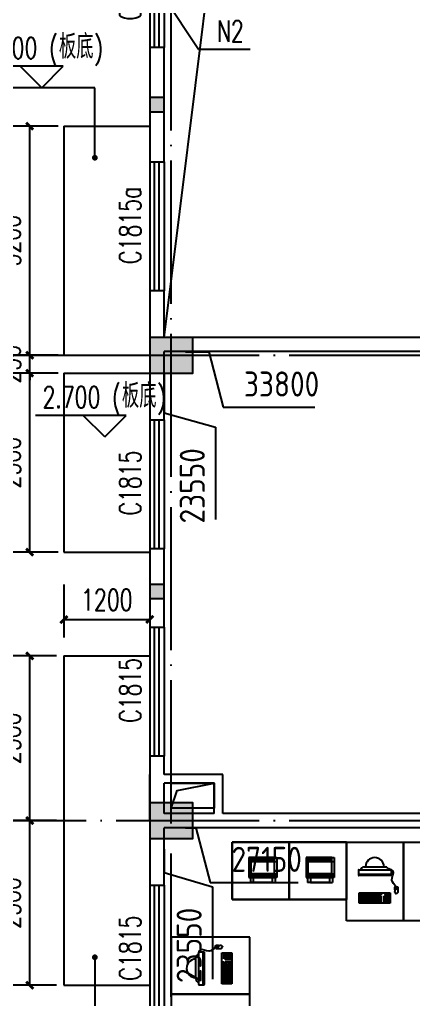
# Model space of a CAD drawing. Extents: x -59142 to 322364, y -122476 to 91021.
# Drawn here: x 23748 to 29256, y 51375 to 65060 of the extents above; entities that cross this region are included whole.
import ezdxf

# ---------------------------------------------------------------- set-up
doc = ezdxf.new("R2010")
doc.units = 0
doc.header["$LTSCALE"] = 1000
doc.header["$MEASUREMENT"] = 0
doc.linetypes.add('DOTE', pattern=[2.42, 2, -0.2, 0.02, -0.2])
for name, color, linetype in [('COLUMN', 255, 'Continuous'), ('DIM_ELEV', 3, 'Continuous'), ('DIM_LEAD', 3, 'Continuous'), ('DIM_SYMB', 3, 'Continuous'), ('DOTE', 1, 'DOTE'), ('EQUIPMENT', 171, 'Continuous'), ('HOLE', 6, 'Continuous'), ('PUB_DIM', 3, 'Continuous'), ('PUB_HATCH', 255, 'Continuous'), ('PUB_TEXT', 7, 'Continuous'), ('STAIR', 2, 'Continuous'), ('WALL', 255, 'Continuous'), ('WINDOW', 4, 'Continuous'), ('WINDOW_TEXT', 7, 'Continuous')]:
    doc.layers.add(name, color=color, linetype=linetype)
doc.styles.add('_TCH_DIM', font='SIMPLEX', dxfattribs={"bigfont": 'GBCBIG'})
doc.styles.add('_TCH_DIM_T3', font='SIMPLEX', dxfattribs={"width": 0.705882, "bigfont": 'GBCBIG'})
doc.styles.add('_TCH_WINDOW', font='SIMPLEX', dxfattribs={"bigfont": 'GBCBIG'})
doc.styles.get("Standard").update_dxf_attribs({"font": 'gbenor.shx', "bigfont": 'gbcbig.shx'})
doc.dimstyles.new('_TCH_ARCH&&100', dxfattribs={"dimtxt": 297.5, "dimasz": 100, "dimexe": 250, "dimexo": 300, "dimgap": 126.25, "dimtad": 1, "dimdec": 0, "dimzin": 0, "dimdsep": 46, "dimtxsty": '_TCH_DIM_T3', "dimblk": 'ARCHTICK', "dimcen": 0.09, "dimazin": 2, "dimtfac": 1, "dimtdec": 0, "dimtix": 1, "dimtmove": 2, "dimatfit": 3, "dimfxl": 1, "dimtolj": 1, "dimtzin": 0, "dimarcsym": 0})
doc.dimstyles.get("Standard").update_dxf_attribs({"dimscale": 100, "dimtxt": 3.5, "dimasz": 1, "dimexe": 2.5, "dimexo": 3, "dimgap": 1.5, "dimtad": 1, "dimdec": 0, "dimzin": 0, "dimdsep": 46, "dimtxsty": 'Standard', "dimblk": 'ARCHTICK', "dimcen": 0.09, "dimadec": 0, "dimazin": 0, "dimtfac": 1, "dimtdec": 0, "dimtix": 1, "dimtmove": 2, "dimatfit": 3, "dimfxl": 1, "dimtolj": 1, "dimtzin": 0, "dimarcsym": 0})

# ---------------------------------------------------------------- blocks, each defined once
blk = doc.blocks.new('_FZH')
blk.add_lwpolyline([(-0.5, -0.5), (0.5, -0.5), (0.5, 0.5), (-0.5, 0.5)], close=True)
at = {"layer": 'PUB_HATCH'}
blk.add_solid([(-0.5, -0.5), (0.5, -0.5), (-0.5, 0.5), (0.5, 0.5)], dxfattribs=at)
blk = doc.blocks.new('DSADa')
at = {"layer": 'COLUMN', "xscale": 600.0000000000146, "yscale": 500, "zscale": 500}
for p in [(0, -21000), (0, -27500)]:
    blk.add_blockref('_FZH', p, dxfattribs=at)
blk = doc.blocks.new('A$C31CF031A')
at = {"layer": 'EQUIPMENT'}
for p, q in [((850, 5900), (850, 6700)), ((850, 6700), (1650, 6700)), ((1650, 6700), (850, 6700)), ((850, 6700), (850, 5900)), ((1650, 5900), (1650, 6700)), ((1650, 6700), (2450, 6700)), ((2450, 6700), (1650, 6700)), ((1650, 6700), (1650, 5900)), ((1650, 6700), (1650, 5900)), ((1650, 5900), (1650, 6700)), ((2450, 6700), (2450, 5900)), ((2450, 5900), (2450, 6700)), ((1086, 6486), (1086, 6203)), ((1446, 6486), (1086, 6486)), ((1116, 6203), (1116, 6486)), ((1116, 6486), (1477, 6486)), ((1125, 6485), (1125, 6431)), ((1144, 6485), (1144, 6431)), ((1162, 6485), (1162, 6431)), ((1164, 6485), (1164, 6431)), ((1178, 6485), (1178, 6431)), ((1182, 6485), (1182, 6431)), ((1199, 6485), (1199, 6431)), ((1201, 6485), (1201, 6431)), ((1218, 6485), (1218, 6431)), ((1218, 6485), (1218, 6431)), ((1236, 6485), (1236, 6431)), ((1236, 6485), (1236, 6431)), ((1252, 6485), (1252, 6431)), ((1256, 6485), (1256, 6431)), ((1271, 6485), (1271, 6431)), ((1273, 6485), (1273, 6431)), ((1289, 6485), (1289, 6431)), ((1291, 6485), (1291, 6431)), ((1306, 6485), (1306, 6431)), ((1310, 6485), (1310, 6431)), ((1326, 6485), (1326, 6431)), ((1326, 6485), (1326, 6431)), ((1344, 6485), (1344, 6431)), ((1344, 6485), (1344, 6431)), ((1361, 6485), (1361, 6431)), ((1364, 6485), (1364, 6431)), ((1380, 6485), (1380, 6431)), ((1384, 6485), (1384, 6431)), ((1398, 6485), (1398, 6431)), ((1401, 6485), (1401, 6431)), ((1418, 6485), (1418, 6431)), ((1438, 6485), (1438, 6431)), ((1446, 6203), (1446, 6486)), ((1477, 6486), (1477, 6203)), ((1886, 6486), (1886, 6203)), ((2246, 6486), (1886, 6486)), ((1916, 6203), (1916, 6486)), ((1916, 6486), (2277, 6486)), ((1925, 6485), (1925, 6431)), ((1944, 6485), (1944, 6431)), ((1962, 6485), (1962, 6431)), ((1964, 6485), (1964, 6431)), ((1978, 6485), (1978, 6431)), ((1982, 6485), (1982, 6431)), ((1999, 6485), (1999, 6431)), ((2001, 6485), (2001, 6431)), ((2018, 6485), (2018, 6431)), ((2018, 6485), (2018, 6431)), ((2036, 6485), (2036, 6431)), ((2036, 6485), (2036, 6431)), ((2052, 6485), (2052, 6431)), ((2056, 6485), (2056, 6431)), ((2071, 6485), (2071, 6431)), ((2073, 6485), (2073, 6431)), ((2089, 6485), (2089, 6431)), ((2091, 6485), (2091, 6431)), ((2106, 6485), (2106, 6431)), ((2110, 6485), (2110, 6431)), ((2126, 6485), (2126, 6431)), ((2126, 6485), (2126, 6431)), ((2144, 6485), (2144, 6431)), ((2144, 6485), (2144, 6431)), ((2161, 6485), (2161, 6431)), ((2164, 6485), (2164, 6431)), ((2180, 6485), (2180, 6431)), ((2184, 6485), (2184, 6431)), ((2198, 6485), (2198, 6431)), ((2201, 6485), (2201, 6431)), ((2218, 6485), (2218, 6431)), ((2238, 6485), (2238, 6431)), ((2246, 6203), (2246, 6486)), ((2277, 6486), (2277, 6203)), ((1446, 6430), (1086, 6430)), ((1116, 6430), (1477, 6430)), ((2246, 6430), (1886, 6430)), ((1916, 6430), (2277, 6430)), ((2617, 6308), (2617, 6240)), ((2622, 6313), (3071, 6313)), ((2698, 6354), (2995, 6354)), ((3076, 6308), (3076, 6240)), ((1446, 6257), (1086, 6257)), ((1086, 6203), (1446, 6203)), ((1108, 6257), (1108, 6134)), ((1116, 6257), (1477, 6257)), ((1477, 6203), (1116, 6203)), ((1125, 6257), (1125, 6203)), ((1144, 6257), (1144, 6203)), ((1148, 6257), (1148, 6134)), ((1162, 6257), (1162, 6203)), ((1164, 6257), (1164, 6203)), ((1178, 6257), (1178, 6203)), ((1182, 6257), (1182, 6203)), ((1199, 6257), (1199, 6203)), ((1201, 6257), (1201, 6203)), ((1218, 6257), (1218, 6203)), ((1218, 6257), (1218, 6203)), ((1236, 6257), (1236, 6203)), ((1236, 6257), (1236, 6203)), ((1252, 6257), (1252, 6203)), ((1256, 6257), (1256, 6203)), ((1271, 6257), (1271, 6203)), ((1273, 6257), (1273, 6203)), ((1289, 6257), (1289, 6203)), ((1291, 6257), (1291, 6203)), ((1306, 6257), (1306, 6203)), ((1310, 6257), (1310, 6203)), ((1326, 6257), (1326, 6203)), ((1326, 6257), (1326, 6203)), ((1344, 6257), (1344, 6203)), ((1344, 6257), (1344, 6203)), ((1361, 6257), (1361, 6203)), ((1364, 6257), (1364, 6203)), ((1380, 6257), (1380, 6203)), ((1384, 6257), (1384, 6203)), ((1398, 6257), (1398, 6203)), ((1401, 6257), (1401, 6203)), ((1414, 6257), (1414, 6134)), ((1418, 6257), (1418, 6203)), ((1438, 6257), (1438, 6203)), ((1454, 6257), (1454, 6134)), ((2246, 6257), (1886, 6257)), ((1886, 6203), (2246, 6203)), ((1908, 6257), (1908, 6134)), ((1916, 6257), (2277, 6257)), ((2277, 6203), (1916, 6203)), ((1925, 6257), (1925, 6203)), ((1944, 6257), (1944, 6203)), ((1948, 6257), (1948, 6134)), ((1962, 6257), (1962, 6203)), ((1964, 6257), (1964, 6203)), ((1978, 6257), (1978, 6203)), ((1982, 6257), (1982, 6203)), ((1999, 6257), (1999, 6203)), ((2001, 6257), (2001, 6203)), ((2018, 6257), (2018, 6203)), ((2018, 6257), (2018, 6203)), ((2036, 6257), (2036, 6203)), ((2036, 6257), (2036, 6203)), ((2052, 6257), (2052, 6203)), ((2056, 6257), (2056, 6203)), ((2071, 6257), (2071, 6203)), ((2073, 6257), (2073, 6203)), ((2089, 6257), (2089, 6203)), ((2091, 6257), (2091, 6203)), ((2106, 6257), (2106, 6203)), ((2110, 6257), (2110, 6203)), ((2126, 6257), (2126, 6203)), ((2126, 6257), (2126, 6203)), ((2144, 6257), (2144, 6203)), ((2144, 6257), (2144, 6203)), ((2161, 6257), (2161, 6203)), ((2164, 6257), (2164, 6203)), ((2180, 6257), (2180, 6203)), ((2184, 6257), (2184, 6203)), ((2198, 6257), (2198, 6203)), ((2201, 6257), (2201, 6203)), ((2214, 6257), (2214, 6134)), ((2218, 6257), (2218, 6203)), ((2238, 6257), (2238, 6203)), ((2254, 6257), (2254, 6134)), ((2617, 6252), (3076, 6252)), ((3071, 6235), (2622, 6235)), ((1414, 6134), (1108, 6134)), ((1148, 6134), (1454, 6134)), ((2214, 6134), (1908, 6134)), ((1948, 6134), (2254, 6134)), ((3146, 6070), (3146, 6079)), ((3146, 6043), (3146, 6053)), ((3147, 6070), (3147, 6079)), ((3147, 6043), (3147, 6053)), ((1650, 5900), (850, 5900)), ((850, 5900), (1650, 5900)), ((2450, 5900), (1650, 5900)), ((1650, 5900), (2450, 5900)), ((2629, 5992), (3063, 5992)), ((2629, 5849), (2629, 5992)), ((2643, 5958), (2643, 5976)), ((2643, 5976), (2665, 5976)), ((2665, 5958), (2643, 5958)), ((2643, 5944), (2936, 5944)), ((2643, 5856), (2643, 5944)), ((2936, 5927), (2643, 5927)), ((2913, 5909), (2643, 5909)), ((2936, 5891), (2643, 5891)), ((2665, 5976), (2665, 5958)), ((2665, 5944), (2665, 5856)), ((2688, 5976), (2688, 5958)), ((2688, 5976), (2936, 5976)), ((2936, 5958), (2688, 5958)), ((2688, 5944), (2688, 5856)), ((2710, 5976), (2710, 5958)), ((2710, 5944), (2710, 5856)), ((2733, 5976), (2733, 5958)), ((2733, 5944), (2733, 5856)), ((2755, 5976), (2755, 5958)), ((2755, 5944), (2755, 5873)), ((2778, 5976), (2778, 5958)), ((2778, 5944), (2778, 5873)), ((2800, 5976), (2800, 5958)), ((2800, 5944), (2800, 5873)), ((2823, 5976), (2823, 5958)), ((2823, 5944), (2823, 5873)), ((2845, 5976), (2845, 5958)), ((2845, 5944), (2845, 5856)), ((2868, 5976), (2868, 5958)), ((2868, 5944), (2868, 5856)), ((2936, 5958), (2880, 5958)), ((2891, 5976), (2891, 5958)), ((2891, 5944), (2891, 5856)), ((2913, 5976), (2913, 5958)), ((2913, 5944), (2913, 5909)), ((2913, 5891), (2913, 5856)), ((2936, 5976), (2936, 5958)), ((2936, 5976), (2936, 5958)), ((2936, 5944), (2936, 5856)), ((2936, 5944), (2936, 5856)), ((2936, 5944), (2936, 5856)), ((2973, 5944), (3063, 5944)), ((2973, 5944), (2973, 5856)), ((2973, 5944), (3063, 5944)), ((3063, 5927), (2973, 5927)), ((3063, 5909), (2973, 5909)), ((3063, 5891), (2973, 5891)), ((2996, 5944), (2996, 5856)), ((3018, 5944), (3018, 5856)), ((3041, 5944), (3041, 5856)), ((3063, 5992), (3063, 5849)), ((3063, 5944), (3063, 5856)), ((3063, 5944), (3063, 5856)), ((3063, 5849), (2629, 5849)), ((2936, 5873), (2643, 5873)), ((2936, 5856), (2643, 5856)), ((3063, 5873), (2973, 5873)), ((3063, 5856), (2973, 5856)), ((628, 5237), (620, 5237)), ((628, 5236), (620, 5236)), ((655, 5237), (645, 5237)), ((655, 5236), (645, 5236)), ((344, 4788), (344, 5085)), ((385, 4711), (385, 5161)), ((390, 5166), (458, 5166)), ((446, 4706), (446, 5166)), ((463, 5161), (463, 4711)), ((707, 4718), (707, 5153)), ((707, 5153), (849, 5153)), ((754, 5062), (754, 5153)), ((754, 5153), (843, 5153)), ((754, 5153), (843, 5153)), ((754, 5062), (754, 5153)), ((754, 5130), (843, 5130)), ((754, 5108), (843, 5108)), ((754, 5085), (843, 5085)), ((772, 5153), (772, 5062)), ((789, 5153), (789, 5062)), ((807, 5153), (807, 5062)), ((825, 5153), (825, 5062)), ((843, 5153), (843, 5062)), ((849, 5153), (849, 4718)), ((722, 5025), (740, 5025)), ((722, 4777), (722, 5025)), ((722, 5025), (740, 5025)), ((722, 5002), (740, 5002)), ((722, 4980), (740, 4980)), ((722, 4957), (740, 4957)), ((722, 4935), (740, 4935)), ((740, 5025), (740, 4970)), ((740, 5025), (740, 4777)), ((754, 5062), (843, 5062)), ((754, 5025), (843, 5025)), ((754, 5025), (843, 5025)), ((754, 4732), (754, 5025)), ((754, 5025), (843, 5025)), ((754, 5002), (789, 5002)), ((754, 4980), (843, 4980)), ((754, 4957), (843, 4957)), ((754, 4935), (843, 4935)), ((772, 5025), (772, 4732)), ((789, 5002), (789, 4732)), ((807, 5025), (807, 4732)), ((807, 5002), (843, 5002)), ((825, 5025), (825, 4732)), ((843, 5025), (843, 4732)), ((722, 4912), (740, 4912)), ((722, 4890), (740, 4890)), ((722, 4867), (740, 4867)), ((722, 4845), (740, 4845)), ((722, 4822), (740, 4822)), ((722, 4799), (740, 4799)), ((754, 4912), (825, 4912)), ((754, 4890), (825, 4890)), ((754, 4867), (825, 4867)), ((754, 4845), (825, 4845)), ((754, 4822), (843, 4822)), ((754, 4799), (843, 4799)), ((390, 4706), (458, 4706)), ((849, 4718), (707, 4718)), ((722, 4777), (740, 4777)), ((722, 4754), (740, 4754)), ((722, 4732), (722, 4754)), ((740, 4732), (722, 4732)), ((740, 4754), (740, 4732)), ((754, 4777), (843, 4777)), ((754, 4754), (843, 4754)), ((843, 4732), (754, 4732))]:
    blk.add_line(p, q, dxfattribs=at)
at = {"layer": 'EQUIPMENT', "ltscale": 100}
for p, q in [((2450, 5600), (2450, 6700)), ((2450, 6700), (3250, 6700)), ((3250, 6700), (3250, 5600)), ((3250, 5600), (3250, 6700)), ((3250, 6700), (4050, 6700)), ((3250, 5600), (2450, 5600)), ((4050, 5600), (3250, 5600)), ((1100, 5374), (0, 5374)), ((0, 5374), (0, 4574)), ((1100, 4574), (1100, 5374)), ((1100, 4574), (0, 4574)), ((0, 4574), (0, 3774)), ((0, 4574), (1100, 4574)), ((1100, 3774), (1100, 4574))]:
    blk.add_line(p, q, dxfattribs=at)
at = {"layer": 'EQUIPMENT'}
for centre in [(2993, 5966), (3021, 5966), (3049, 5966), (732, 5138), (732, 5110), (732, 5082)]:
    blk.add_circle(centre, 3.1, dxfattribs=at)
for centre, radius, start, end in [((2847, 6354), 129, 0.0037, 180.0037), ((2622, 6308), 5, 90, 180), ((2708, 6289), 65.7, 98.0752, 158.8803), ((2986, 6289), 65.7, 21.1197, 81.9248), ((3071, 6308), 5, 0, 90), ((2622, 6240), 5, 180, 270.0037), ((3071, 6240), 5, 270.0037, 0), ((344, 4936), 129, 90.0037, 270.0037), ((409, 5075), 65.7, 111.1197, 171.9248), ((390, 5161), 5, 90, 180), ((458, 5161), 5, 0.0037, 90), ((409, 4797), 65.7, 188.0752, 248.8803), ((390, 4711), 5, 180, 270), ((458, 4711), 5, 270, 0.0037)]:
    blk.add_arc(centre, radius, start, end, dxfattribs=at)
for centre, major_axis in [((3147, 6062), (0, 8.48)), ((3147, 6062), (0, 3.81)), ((637, 5236), (-8.48, 0)), ((637, 5236), (-3.81, 0))]:
    blk.add_ellipse(centre, major_axis=major_axis, ratio=0.331977, dxfattribs=at)
for points in [[(3147, 6079), (3087, 6169), (3103, 6295), (3042, 6324)], [(3147, 6079), (3128, 6073), (3122, 6056), (3126, 6030), (3125, 6016), (3126, 5998), (3136, 5984), (3147, 5981)], [(3122, 6055), (3135, 6047), (3146, 6043)], [(3122, 6052), (3135, 6045), (3147, 6041)], [(3147, 6079), (3165, 6073), (3171, 6056), (3167, 6030), (3169, 6016), (3167, 5998), (3157, 5984), (3147, 5981)], [(3171, 6055), (3159, 6047), (3147, 6043)], [(3171, 6052), (3159, 6045), (3147, 6041)], [(620, 5236), (529, 5176), (403, 5192), (375, 5131)], [(620, 5236), (625, 5254), (643, 5260), (669, 5257), (683, 5258), (701, 5256), (714, 5246), (717, 5236)], [(620, 5236), (625, 5218), (643, 5212), (669, 5215), (683, 5214), (701, 5216), (714, 5226), (717, 5236)], [(644, 5260), (651, 5248), (655, 5237)], [(644, 5212), (651, 5224), (655, 5236)], [(646, 5260), (653, 5248), (657, 5236)], [(646, 5212), (653, 5224), (657, 5236)]]:
    blk.add_spline(points, degree=3, dxfattribs=at)
blk = doc.blocks.new('_ArchTick')
at = {"color": 0, "linetype": 'ByBlock', "const_width": 0.4}
blk.add_lwpolyline([(-0.5, -0.5), (0.5, 0.5)], dxfattribs=at)
blk = doc.blocks.new('*D1471')
at = {"layer": 'Defpoints', "color": 0, "transparency": 16777216}
for p in [(24368, 57472), (25568, 57472), (25568, 56681)]:
    blk.add_point(p, dxfattribs=at)
at = {"layer": 'PUB_DIM', "color": 0, "lineweight": -2, "transparency": 16777216}
for p, q in [((24368, 57172), (24368, 56431)), ((25568, 57172), (25568, 56431)), ((24368, 56681), (25568, 56681))]:
    blk.add_line(p, q, dxfattribs=at)
at = {"layer": 'PUB_DIM', "color": 0, "lineweight": -2, "transparency": 16777216, "xscale": 100, "yscale": 100, "zscale": 100, "rotation": 180}
blk.add_blockref('_ArchTick', (24368, 56681), dxfattribs=at)
at = {"layer": 'PUB_DIM', "color": 0, "lineweight": -2, "transparency": 16777216, "xscale": 100, "yscale": 100, "zscale": 100}
blk.add_blockref('_ArchTick', (25568, 56681), dxfattribs=at)
at = {"layer": 'PUB_DIM', "color": 0, "transparency": 16777216, "insert": (24968, 56956), "char_height": 297.5, "attachment_point": 5, "style": '_TCH_DIM_T3'}
blk.add_mtext('\\A1;1200', dxfattribs=at)
blk = doc.blocks.new('*D1472')
at = {"layer": 'Defpoints', "color": 0, "transparency": 16777216}
for p in [(23889, 53872), (24563, 53872), (24563, 51572)]:
    blk.add_point(p, dxfattribs=at)
at = {"layer": 'PUB_DIM', "color": 0, "lineweight": -2, "transparency": 16777216}
for p, q in [((24263, 53872), (23639, 53872)), ((23889, 51572), (23889, 53872)), ((24263, 51572), (23639, 51572))]:
    blk.add_line(p, q, dxfattribs=at)
at = {"layer": 'PUB_DIM', "color": 0, "lineweight": -2, "transparency": 16777216, "xscale": 100, "yscale": 100, "zscale": 100}
for p, rotation in [((23889, 53872), 90), ((23889, 51572), 270)]:
    blk.add_blockref('_ArchTick', p, dxfattribs=dict(at, rotation=rotation))
at = {"layer": 'PUB_DIM', "color": 0, "transparency": 16777216, "insert": (23614, 52722), "char_height": 297.5, "attachment_point": 5, "rotation": 90, "style": '_TCH_DIM_T3'}
blk.add_mtext('\\A1;2300', dxfattribs=at)
blk = doc.blocks.new('*D1473')
at = {"layer": 'Defpoints', "color": 0, "transparency": 16777216}
for p in [(23889, 56172), (24563, 56172), (24563, 53872)]:
    blk.add_point(p, dxfattribs=at)
at = {"layer": 'PUB_DIM', "color": 0, "lineweight": -2, "transparency": 16777216}
for p, q in [((24263, 56172), (23639, 56172)), ((23889, 53872), (23889, 56172)), ((24263, 53872), (23639, 53872))]:
    blk.add_line(p, q, dxfattribs=at)
at = {"layer": 'PUB_DIM', "color": 0, "lineweight": -2, "transparency": 16777216, "xscale": 100, "yscale": 100, "zscale": 100}
for p, rotation in [((23889, 56172), 90), ((23889, 53872), 270)]:
    blk.add_blockref('_ArchTick', p, dxfattribs=dict(at, rotation=rotation))
at = {"layer": 'PUB_DIM', "color": 0, "transparency": 16777216, "insert": (23614, 55022), "char_height": 297.5, "attachment_point": 5, "rotation": 90, "style": '_TCH_DIM_T3'}
blk.add_mtext('\\A1;2300', dxfattribs=at)
blk = doc.blocks.new('*D1474')
at = {"layer": 'Defpoints', "color": 0, "transparency": 16777216}
for p in [(23889, 60122), (24589, 60122), (24589, 57622)]:
    blk.add_point(p, dxfattribs=at)
at = {"layer": 'PUB_DIM', "color": 0, "lineweight": -2, "transparency": 16777216}
for p, q in [((24289, 60122), (23639, 60122)), ((23889, 57622), (23889, 60122)), ((24289, 57622), (23639, 57622))]:
    blk.add_line(p, q, dxfattribs=at)
at = {"layer": 'PUB_DIM', "color": 0, "lineweight": -2, "transparency": 16777216, "xscale": 100, "yscale": 100, "zscale": 100}
for p, rotation in [((23889, 60122), 90), ((23889, 57622), 270)]:
    blk.add_blockref('_ArchTick', p, dxfattribs=dict(at, rotation=rotation))
at = {"layer": 'PUB_DIM', "color": 0, "transparency": 16777216, "insert": (23614, 58872), "char_height": 297.5, "attachment_point": 5, "rotation": 90, "style": '_TCH_DIM_T3'}
blk.add_mtext('\\A1;2500', dxfattribs=at)
blk = doc.blocks.new('*D1475')
at = {"layer": 'Defpoints', "color": 0, "transparency": 16777216}
for p in [(23889, 60372), (24589, 60372), (24589, 60122)]:
    blk.add_point(p, dxfattribs=at)
at = {"layer": 'PUB_DIM', "color": 0, "lineweight": -2, "transparency": 16777216}
for p, q in [((24289, 60372), (23639, 60372)), ((23889, 60372), (23889, 60472)), ((23889, 60122), (23889, 60372)), ((24289, 60122), (23639, 60122)), ((23889, 60122), (23889, 60022))]:
    blk.add_line(p, q, dxfattribs=at)
at = {"layer": 'PUB_DIM', "color": 0, "lineweight": -2, "transparency": 16777216, "xscale": 100, "yscale": 100, "zscale": 100}
for p, rotation in [((23889, 60372), 270), ((23889, 60122), 90)]:
    blk.add_blockref('_ArchTick', p, dxfattribs=dict(at, rotation=rotation))
at = {"layer": 'PUB_DIM', "color": 0, "transparency": 16777216, "insert": (23614, 60247), "char_height": 297.5, "attachment_point": 5, "rotation": 90, "style": '_TCH_DIM_T3'}
blk.add_mtext('\\A1;250', dxfattribs=at)
blk = doc.blocks.new('*D1476')
at = {"layer": 'Defpoints', "color": 0, "transparency": 16777216}
for p in [(23889, 63572), (24589, 63572), (24589, 60372)]:
    blk.add_point(p, dxfattribs=at)
at = {"layer": 'PUB_DIM', "color": 0, "lineweight": -2, "transparency": 16777216}
for p, q in [((24289, 63572), (23639, 63572)), ((23889, 60372), (23889, 63572)), ((24289, 60372), (23639, 60372))]:
    blk.add_line(p, q, dxfattribs=at)
at = {"layer": 'PUB_DIM', "color": 0, "lineweight": -2, "transparency": 16777216, "xscale": 100, "yscale": 100, "zscale": 100}
for p, rotation in [((23889, 63572), 90), ((23889, 60372), 270)]:
    blk.add_blockref('_ArchTick', p, dxfattribs=dict(at, rotation=rotation))
at = {"layer": 'PUB_DIM', "color": 0, "transparency": 16777216, "insert": (23614, 61972), "char_height": 297.5, "attachment_point": 5, "rotation": 90, "style": '_TCH_DIM_T3'}
blk.add_mtext('\\A1;3200', dxfattribs=at)
blk = doc.blocks.new('$TCHSYS$WIN2D')
for p, q in [((-0.5, 0.5), (0.5, 0.5)), ((0.5, 0.1667), (-0.5, 0.1667)), ((0.5, -0.1667), (-0.5, -0.1667)), ((-0.5, -0.5), (0.5, -0.5))]:
    blk.add_line(p, q)
blk = doc.blocks.new('*D1645')
at = {"color": 0, "lineweight": -2, "transparency": 16777216}
for p, q in [((30051, 77044), (28767, 77044)), ((30168, 76672), (30051, 77044)), ((30068, 76672), (30168, 76672))]:
    blk.add_line(p, q, dxfattribs=at)
at = {"layer": 'Defpoints', "color": 0, "transparency": 16777216}
for p in [(29851, 77044), (30368, 76672), (49318, 26622)]:
    blk.add_point(p, dxfattribs=at)
at = {"color": 0, "transparency": 16777216, "insert": (29234, 77369), "char_height": 350, "attachment_point": 5}
blk.add_mtext('\\A1;50050', dxfattribs=at)
blk = doc.blocks.new('*D1647')
at = {"color": 0, "lineweight": -2, "transparency": 16777216}
for p, q in [((26068, 78472), (25968, 78472)), ((25968, 78472), (26036, 78022)), ((26036, 78022), (27262, 78022))]:
    blk.add_line(p, q, dxfattribs=at)
at = {"layer": 'Defpoints', "color": 0, "transparency": 16777216}
for p in [(25768, 78472), (26236, 78022), (49318, 26622)]:
    blk.add_point(p, dxfattribs=at)
at = {"color": 0, "transparency": 16777216, "insert": (26824, 78347), "char_height": 350, "attachment_point": 5}
blk.add_mtext('\\A1;51850', dxfattribs=at)
blk = doc.blocks.new('*D1648')
at = {"color": 0, "lineweight": -2, "transparency": 16777216}
for p, q in [((25768, 78272), (26069, 78295)), ((26069, 78295), (26069, 77004)), ((25768, 78172), (25768, 78272))]:
    blk.add_line(p, q, dxfattribs=at)
at = {"layer": 'Defpoints', "color": 0, "transparency": 16777216}
for p in [(25768, 78472), (26069, 78095), (49318, 26622)]:
    blk.add_point(p, dxfattribs=at)
at = {"color": 0, "transparency": 16777216, "insert": (25744, 77474), "char_height": 350, "attachment_point": 5, "rotation": 90}
blk.add_mtext('\\A1;23550', dxfattribs=at)
blk = doc.blocks.new('*D1650')
at = {"color": 0, "lineweight": -2, "transparency": 16777216}
for p, q in [((30283, 74426), (28971, 74426)), ((30068, 74322), (30168, 74322)), ((30168, 74322), (30283, 74426))]:
    blk.add_line(p, q, dxfattribs=at)
at = {"layer": 'Defpoints', "color": 0, "transparency": 16777216}
for p in [(30083, 74426), (30368, 74322), (49318, 26622)]:
    blk.add_point(p, dxfattribs=at)
at = {"color": 0, "transparency": 16777216, "insert": (29452, 74751), "char_height": 350, "attachment_point": 5}
blk.add_mtext('\\A1;47700', dxfattribs=at)
blk = doc.blocks.new('*D1651')
at = {"color": 0, "lineweight": -2, "transparency": 16777216}
for p, q in [((25768, 76272), (26043, 76305)), ((25768, 76172), (25768, 76272)), ((26043, 76305), (26043, 75014))]:
    blk.add_line(p, q, dxfattribs=at)
at = {"layer": 'Defpoints', "color": 0, "transparency": 16777216}
for p in [(25768, 76472), (26043, 76105), (49318, 26622)]:
    blk.add_point(p, dxfattribs=at)
at = {"color": 0, "transparency": 16777216, "insert": (25718, 75484), "char_height": 350, "attachment_point": 5, "rotation": 90}
blk.add_mtext('\\A1;23550', dxfattribs=at)
blk = doc.blocks.new('*D1652')
at = {"color": 0, "lineweight": -2, "transparency": 16777216}
for p, q in [((25968, 76472), (25958, 76132)), ((26068, 76472), (25968, 76472)), ((25958, 76132), (27272, 76132))]:
    blk.add_line(p, q, dxfattribs=at)
at = {"layer": 'Defpoints', "color": 0, "transparency": 16777216}
for p in [(25768, 76472), (26158, 76132, 0), (49318, 26622)]:
    blk.add_point(p, dxfattribs=at)
at = {"color": 0, "transparency": 16777216, "insert": (26790, 76457), "char_height": 350, "attachment_point": 5}
blk.add_mtext('\\A1;49850', dxfattribs=at)
blk = doc.blocks.new('*D1655')
at = {"color": 0, "lineweight": -2, "transparency": 16777216}
for p, q in [((25768, 60122), (25768, 59568)), ((25768, 59568), (26488, 59368)), ((26488, 59368), (26488, 58077))]:
    blk.add_line(p, q, dxfattribs=at)
at = {"layer": 'Defpoints', "color": 0, "transparency": 16777216}
for p in [(25768, 60422), (26488, 59168), (49318, 26622)]:
    blk.add_point(p, dxfattribs=at)
at = {"color": 0, "transparency": 16777216, "insert": (26163, 58548), "char_height": 350, "attachment_point": 5, "rotation": 90}
blk.add_mtext('\\A1;23550', dxfattribs=at)
blk = doc.blocks.new('*D1656')
at = {"color": 0, "lineweight": -2, "transparency": 16777216}
for p, q in [((26068, 60422), (26395, 60422)), ((26395, 60422), (26595, 59645)), ((26595, 59645), (27878, 59645))]:
    blk.add_line(p, q, dxfattribs=at)
at = {"layer": 'Defpoints', "color": 0, "transparency": 16777216}
for p in [(25768, 60422), (26795, 59645), (49318, 26622)]:
    blk.add_point(p, dxfattribs=at)
at = {"color": 0, "transparency": 16777216, "insert": (27412, 59970), "char_height": 350, "attachment_point": 5}
blk.add_mtext('\\A1;33800', dxfattribs=at)
blk = doc.blocks.new('*D1661')
at = {"color": 0, "lineweight": -2, "transparency": 16777216}
for p, q in [((25768, 53472), (25768, 53149)), ((25768, 53149), (26444, 52949)), ((26444, 52949), (26444, 51658))]:
    blk.add_line(p, q, dxfattribs=at)
at = {"layer": 'Defpoints', "color": 0, "transparency": 16777216}
for p in [(25768, 53772), (26444, 52749), (49318, 26622)]:
    blk.add_point(p, dxfattribs=at)
at = {"color": 0, "transparency": 16777216, "insert": (26119, 52129), "char_height": 350, "attachment_point": 5, "rotation": 90}
blk.add_mtext('\\A1;23550', dxfattribs=at)
blk = doc.blocks.new('*D1662')
at = {"color": 0, "lineweight": -2, "transparency": 16777216}
for p, q in [((26068, 53772), (26212, 53772)), ((26212, 53772), (26412, 53006)), ((26412, 53006), (27645, 53006))]:
    blk.add_line(p, q, dxfattribs=at)
at = {"layer": 'Defpoints', "color": 0, "transparency": 16777216}
for p in [(25768, 53772), (26612, 53006), (49318, 26622)]:
    blk.add_point(p, dxfattribs=at)
at = {"color": 0, "transparency": 16777216, "insert": (27204, 53331), "char_height": 350, "attachment_point": 5}
blk.add_mtext('\\A1;27150', dxfattribs=at)

msp = doc.modelspace()

# ---------------------------------------------------------------- hatches: boundary and pattern name
at = {"layer": 'PUB_HATCH'}
for points in [[(25768.4, 63772.1), (25768.4, 63972.1), (25568.4, 63972.1), (25568.4, 63772.1)], [(25768.4, 56972.1), (25768.4, 57172.1), (25568.4, 57172.1), (25568.4, 56972.1)]]:
    msp.add_hatch(color=256, dxfattribs=at).paths.add_polyline_path(points)

# ---------------------------------------------------------------- linework, layer by layer
at = {"layer": 'COLUMN'}
for p, q in [((25768.4, 63972.1), (25568.4, 63972.1)), ((25568.4, 63972.1), (25568.4, 63772.1)), ((25768.4, 63772.1), (25768.4, 63972.1)), ((25568.4, 63772.1), (25768.4, 63772.1)), ((25768.4, 57172.1), (25568.4, 57172.1)), ((25568.4, 57172.1), (25568.4, 56972.1)), ((25768.4, 56972.1), (25768.4, 57172.1)), ((25568.4, 56972.1), (25768.4, 56972.1))]:
    msp.add_line(p, q, dxfattribs=at)
at = {"layer": 'DIM_ELEV'}
for p, q in [((24357, 64409.5), (23091, 64409.5)), ((24057, 64109.5), (23757, 64409.5)), ((24057, 64109.5), (24357, 64409.5)), ((25238.3, 59532.6), (23972.3, 59532.6)), ((24938.3, 59232.6), (24638.3, 59532.6)), ((24938.3, 59232.6), (25238.3, 59532.6))]:
    msp.add_line(p, q, dxfattribs=at)
at = {"layer": 'DIM_LEAD'}
for p, q in [((24800.5, 64109.5), (23062.5, 64109.5)), ((24800.5, 63130.5), (24800.5, 64109.5)), ((24800.5, 51963.5), (24800.5, 50246.5))]:
    msp.add_line(p, q, dxfattribs=at)
at = {"layer": 'DIM_LEAD', "const_width": 40}
for points in [[(24800.5, 63110.5, 1), (24800.5, 63150.5, 1)], [(24800.5, 51983.5, 1), (24800.5, 51943.5, 1)]]:
    msp.add_lwpolyline(points, format="xyb", close=True, dxfattribs=at)
at = {"layer": 'DIM_SYMB'}
msp.add_lwpolyline([(25768.4, 60622.1), (27304, 72943.5), (36318.4, 74122.1)], dxfattribs=at)
at = {"layer": 'DOTE'}
for p, q in [((22679.9, 60372.1), (51585.9, 60372.1)), ((22679.9, 53872.1), (51585.9, 53872.1))]:
    msp.add_line(p, q, dxfattribs=at)
msp.add_lwpolyline([(25868.4, 22372.1), (25868.4, 86156)], dxfattribs=at)
at = {"layer": 'HOLE'}
for p, q in [((25768.4, 65372.1), (26248.2, 64646.1)), ((26248.2, 64646.1), (26970.7, 64646.1))]:
    msp.add_line(p, q, dxfattribs=at)
msp.add_lwpolyline([(25868.4, 54397.1), (26468.4, 54397.1), (26468.4, 54047.1), (25868.4, 54047.1)], close=True, dxfattribs=at)
msp.add_lwpolyline([(25868.4, 54047.1), (25949.5, 54294), (26468.4, 54397.1)], dxfattribs=at)
at = {"layer": 'STAIR'}
for p, q in [((24368.4, 63572.1), (24368.4, 60372.1)), ((24368.4, 63572.1), (25568.4, 63572.1)), ((25568.4, 63572.1), (25568.4, 60372.1)), ((24368.4, 60372.1), (25568.4, 60372.1)), ((24368.4, 60122.1), (24368.4, 57622.1)), ((24368.4, 60122.1), (25568.4, 60122.1)), ((25568.4, 60122.1), (25568.4, 57622.1)), ((24368.4, 57622.1), (25568.4, 57622.1)), ((24368.4, 56171.9), (24368.4, 51571.9)), ((24368.4, 56171.9), (25568.4, 56171.9)), ((25568.4, 56171.9), (25568.4, 51571.9)), ((24368.4, 51571.9), (25568.4, 51571.9))]:
    msp.add_line(p, q, dxfattribs=at)
at = {"layer": 'WALL'}
for p, q in [((25768.4, 64672.1), (25568.4, 64672.1)), ((25568.4, 64672.1), (25568.4, 63072.1)), ((25768.4, 63072.1), (25768.4, 64672.1)), ((25568.4, 63072.1), (25768.4, 63072.1)), ((25768.4, 61272.1), (25568.4, 61272.1)), ((25568.4, 61272.1), (25568.4, 60522.1)), ((25768.4, 60622.1), (25768.4, 61272.1)), ((25568.4, 60522.1), (25568.4, 59468.1)), ((35568.4, 60622.1), (25768.4, 60622.1)), ((25768.4, 59468.1), (25768.4, 60422.1)), ((35468.4, 60422.1), (25768.4, 60422.1)), ((25568.4, 59468.1), (25768.4, 59468.1)), ((25768.4, 57668.1), (25568.4, 57668.1)), ((25568.4, 57668.1), (25568.4, 56572.1)), ((25768.4, 56572.1), (25768.4, 57668.1)), ((25568.4, 56572.1), (25768.4, 56572.1)), ((25768.4, 54772.1), (25568.4, 54772.1)), ((25568.4, 54772.1), (25568.4, 54517.1)), ((25768.4, 54517.1), (25768.4, 54772.1)), ((25568.4, 54517.1), (25568.4, 54517.1)), ((25568.4, 54397.1), (25568.4, 54517.1)), ((26588.4, 54517.1), (25768.4, 54517.1)), ((26588.4, 53972.1), (26588.4, 54517.1)), ((25568.4, 53872.1), (25568.4, 54397.1)), ((25568.4, 54397.1), (25568.4, 54397.1)), ((25768.4, 53972.1), (25768.4, 54397.1)), ((26468.4, 54397.1), (25768.4, 54397.1)), ((26468.4, 53972.1), (26468.4, 54397.1)), ((26468.4, 53972.1), (25768.4, 53972.1)), ((36318.4, 53972.1), (26588.4, 53972.1)), ((25568.4, 53872.1), (25568.4, 52972.1)), ((26528.4, 53772.1), (25768.4, 53772.1)), ((25768.4, 52972.1), (25768.4, 53772.1)), ((36318.4, 53772.1), (26528.4, 53772.1)), ((25568.4, 52972.1), (25768.4, 52972.1))]:
    msp.add_line(p, q, dxfattribs=at)

# ---------------------------------------------------------------- block references
at = {"layer": 'COLUMN'}
msp.add_blockref('DSADa', (25868.4, 81372.1), dxfattribs=at)
at = {"layer": 'EQUIPMENT'}
msp.add_blockref('A$C31CF031A', (25868.4, 46872.1), dxfattribs=at)
at = {"layer": 'WINDOW'}
ref = msp.add_blockref('$TCHSYS$WIN2D', (25668.4, 65572.1), dxfattribs=dict(at, xscale=-1800, yscale=-200, zscale=-1800, rotation=90))
ref.add_attrib('A', 'C1815a', (25442.1, 65047.1), dxfattribs={"layer": 'WINDOW_TEXT', "height": 297.5, "rotation": 90, "style": '_TCH_WINDOW', "width": 0.705882})
ref = msp.add_blockref('$TCHSYS$WIN2D', (25668.4, 62172.1), dxfattribs=dict(at, xscale=-1800, yscale=-200, zscale=-1800, rotation=90))
ref.add_attrib('A', 'C1815a', (25442.1, 61647.1), dxfattribs={"layer": 'WINDOW_TEXT', "height": 297.5, "rotation": 90, "style": '_TCH_WINDOW', "width": 0.705882})
ref = msp.add_blockref('$TCHSYS$WIN2D', (25668.4, 58568.1), dxfattribs=dict(at, xscale=-1800, yscale=-200, zscale=-1800, rotation=90))
ref.add_attrib('A', 'C1815', (25442.1, 58133.1), dxfattribs={"layer": 'WINDOW_TEXT', "height": 297.5, "rotation": 90, "style": '_TCH_WINDOW', "width": 0.705882})
ref = msp.add_blockref('$TCHSYS$WIN2D', (25668.4, 55672.1), dxfattribs=dict(at, xscale=-1800, yscale=-200, zscale=-1800, rotation=90))
ref.add_attrib('A', 'C1815', (25442.1, 55237.1), dxfattribs={"layer": 'WINDOW_TEXT', "height": 297.5, "rotation": 90, "style": '_TCH_WINDOW', "width": 0.705882})
ref = msp.add_blockref('$TCHSYS$WIN2D', (25668.4, 52072.1), dxfattribs=dict(at, xscale=-1800, yscale=-200, zscale=-1800, rotation=90))
ref.add_attrib('A', 'C1815', (25442.1, 51637.1), dxfattribs={"layer": 'WINDOW_TEXT', "height": 297.5, "rotation": 90, "style": '_TCH_WINDOW', "width": 0.705882})

# ---------------------------------------------------------------- texts
at = {"layer": 'PUB_TEXT', "style": '_TCH_DIM', "width": 0.705882}
for s, p in [('N2', (26505.7, 64751.1)), ('3.000', (23187, 64514.5)), ('(', (24157, 64514.5)), (')', (24788.5, 64514.5)), ('(', (25038.3, 59637.6)), (')', (25669.8, 59637.6)), ('2.700', (24068.3, 59637.6))]:
    msp.add_text(s, height=297.5, dxfattribs=at).set_placement(p)
at = {"layer": 'PUB_TEXT', "style": '_TCH_DIM'}
for p in [(24297, 64514.5), (25178.3, 59637.6)]:
    msp.add_text('板底', height=337.59, dxfattribs=at).set_placement(p)

# ---------------------------------------------------------------- dimensions: what is measured, and where the dimension line sits
for feature_location, offset, dtype, picture, middle in [((25768.4, 78472.1), (468, -450), 0, '*D1647', (26824, 78347.1)), ((25768.4, 78472.1), (301, -377.5), 1, '*D1648', (25744.4, 77474.1)), ((30368.4, 76672.1), (-517.5, 372), 0, '*D1645', (29234.1, 77369.1)), ((25768.4, 76472.1), (389.6, -340.2), 0, '*D1652', (26789.9, 76456.9)), ((25768.4, 76472.1), (275, -367.5), 1, '*D1651', (25718.4, 75484.1)), ((30368.4, 74322.1), (-285, 103.5), 0, '*D1650', (29452, 74750.6)), ((25768.4, 60422.1), (720, -1254), 1, '*D1655', (26163.4, 58547.6)), ((25768.4, 60422.1), (1026.5, -777), 0, '*D1656', (27411.7, 59970.1)), ((25768.4, 53772.1), (675.5, -1023), 1, '*D1661', (26118.9, 52128.6)), ((25768.4, 53772.1), (844, -766.5), 0, '*D1662', (27203.7, 53330.6))]:
    dim = msp.add_ordinate_dim(feature_location=feature_location, offset=offset, dtype=dtype, origin=(49318.4, 26622.1), dimstyle='Standard', override={"dimarcsym": 1})
    dim.commit()
    dim.dimension.update_dxf_attribs({"geometry": picture, "text_midpoint": middle})
at = {"layer": 'PUB_DIM'}
for p1, p2, distance, picture, middle in [((24589, 60372.1), (24589, 63572.1), 699.5, '*D1476', (23614.5, 61972.1)), ((24589, 60122.1), (24589, 60372.1), 699.5, '*D1475', (23614.5, 60247.1)), ((24589, 57622.1), (24589, 60122.1), 699.5, '*D1474', (23614.5, 58872.1)), ((24368.1, 57472.1), (25568.4, 57472.1), -790.7, '*D1471', (24968.2, 56956.4)), ((24563, 53872.1), (24563, 56172.1), 673.5, '*D1473', (23614.5, 55022.1)), ((24563, 51572.1), (24563, 53872.1), 673.5, '*D1472', (23614.5, 52722.1))]:
    dim = msp.add_aligned_dim(p1=p1, p2=p2, distance=distance, dimstyle='_TCH_ARCH&&100', dxfattribs=at)
    dim.commit()
    dim.dimension.update_dxf_attribs({"geometry": picture, "text_midpoint": middle})

doc.saveas('drawing.dxf')
